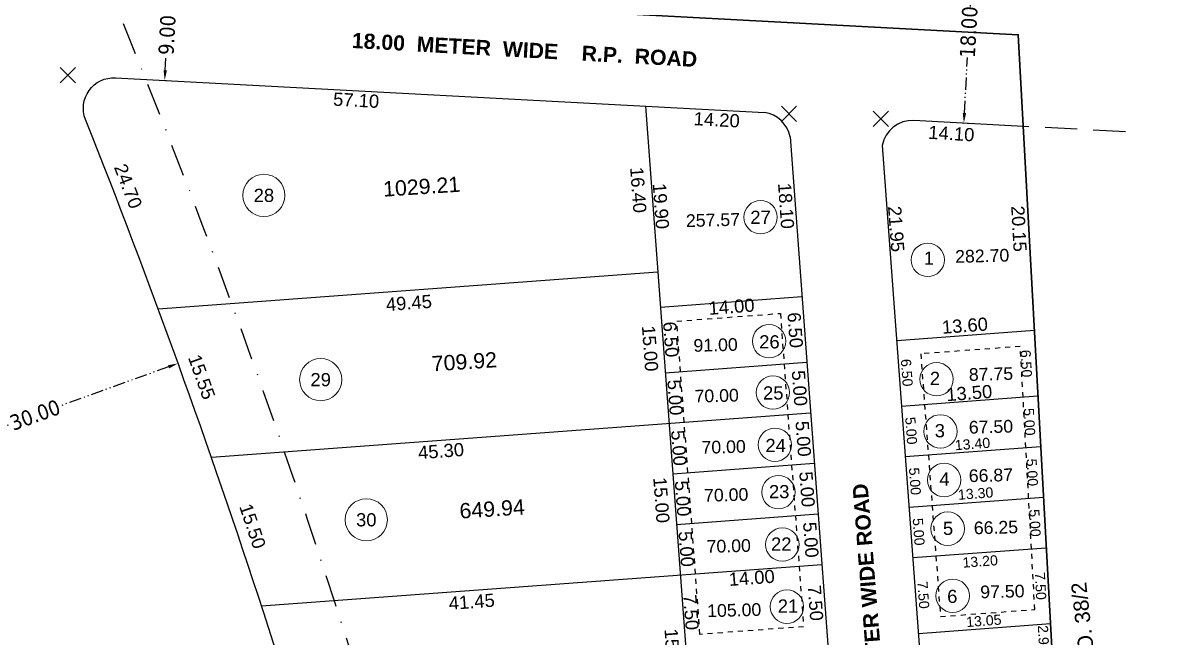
# Model space of a CAD drawing. Header units: millimetres. Extents: x 26213 to 35402, y -1028 to 2462.
# Drawn here: x 35287.1 to 35399.9, y 468.6 to 529.2 of the extents above; entities that cross this region are included whole.
import ezdxf
from ezdxf.enums import TextEntityAlignment as Align

# ---------------------------------------------------------------- set-up
doc = ezdxf.new("R2010")
doc.units = ezdxf.units.MM
doc.header["$PDMODE"] = 3
doc.header["$PDSIZE"] = 0.75
for name, pattern in [('ACAD_ISO12W100', [21, 12, -3, 0, -3, 0, -3]), ('DASH', [1, 0.5, -0.5]), ('DASHDOT2', [12.7, 6.35, -3.175, 0, -3.175]), ('DASHED2', [9.525, 6.35, -3.175])]:
    doc.linetypes.add(name, pattern=pattern)
for name, color, linetype in [('adj. gat no', 76, 'Continuous'), ('AREA', 7, 'Continuous'), ('CENTER LINE', 225, 'Continuous'), ('DIMEMSION', 7, 'Continuous'), ('NUMBRING', 162, 'Continuous'), ('POINT', 190, 'Continuous'), ('ROAD', 7, 'Continuous')]:
    doc.layers.add(name, color=color, linetype=linetype)
for name, color, linetype, lineweight in [('CIRCLE', 197, 'Continuous', 30), ('DIM', 7, 'Continuous', 25), ('LAYOUT PLAN', 7, 'Continuous', 25)]:
    doc.layers.add(name, color=color, linetype=linetype, lineweight=lineweight)
doc.styles.get("Standard").update_dxf_attribs({"font": 'arial.ttf'})
doc.styles.add('style1', font='tahoma.ttf')
doc.dimstyles.new('LAYOUT PLAN', dxfattribs={"dimtxt": 1.3, "dimasz": 1, "dimexe": 0.18, "dimexo": 0.0625, "dimgap": 0.09, "dimtad": 0, "dimrnd": 0.05, "dimzin": 0, "dimdsep": 46, "dimtxsty": 'Standard', "dimcen": 0, "dimse1": 1, "dimse2": 1, "dimsd1": 1, "dimsd2": 1, "dimadec": 0, "dimazin": 0, "dimtfac": 1, "dimtofl": 0, "dimtmove": 0, "dimatfit": 3, "dimfxl": 1, "dimtolj": 1, "dimtzin": 0, "dimarcsym": 0})
doc.dimstyles.new('n', dxfattribs={"dimtxt": 2.5, "dimasz": 0.18, "dimexe": 0.18, "dimexo": 0.0625, "dimgap": 0.09, "dimtad": 0, "dimzin": 0, "dimdsep": 46, "dimtxsty": 'style1', "dimcen": 0.09, "dimse1": 1, "dimse2": 1, "dimsd1": 1, "dimsd2": 1, "dimaunit": 1, "dimadec": 1, "dimazin": 0, "dimtfac": 1, "dimtofl": 0, "dimtmove": 0, "dimatfit": 3, "dimfxl": 1, "dimtolj": 1, "dimtzin": 0, "dimarcsym": 0})

# ---------------------------------------------------------------- blocks, each defined once
blk = doc.blocks.new('*D3861')
at = {"layer": 'Defpoints', "color": 0, "linetype": 'ACAD_ISO12W100', "ltscale": 0.1}
for p in [(35302.4, 495.62), (35302.4, 495.62), (35274.18, 485.42)]:
    blk.add_point(p, dxfattribs=at)
at = {"layer": 'DIMEMSION', "color": 0, "linetype": 'ACAD_ISO12W100', "lineweight": -2, "ltscale": 0.1}
for p, q in [((35301.46, 495.28), (35290.72, 491.4)), ((35302.42, 495.56), (35302.46, 495.45)), ((35275.13, 485.76), (35285.87, 489.64)), ((35274.16, 485.48), (35274.12, 485.59))]:
    blk.add_line(p, q, dxfattribs=at)
at = {"layer": 'DIMEMSION', "color": 0, "linetype": 'ACAD_ISO12W100', "ltscale": 0.1}
for points in [[(35301.4, 495.43), (35301.52, 495.12), (35302.4, 495.62)], [(35275.07, 485.92), (35275.18, 485.61), (35274.18, 485.42)]]:
    blk.add_solid(points, dxfattribs=at)
at = {"layer": 'DIMEMSION', "color": 0, "linetype": 'ACAD_ISO12W100', "ltscale": 0.1, "insert": (35288.29, 490.52), "char_height": 3, "attachment_point": 5, "rotation": 19.864, "style": 'style1'}
blk.add_mtext('\\A1;{\\H0.5032x;30.00}', dxfattribs=at)
blk = doc.blocks.new('*D3862')
at = {"layer": 'Defpoints', "color": 0}
for p in [(35385.78, 519.01), (35385.9, 498.84), (35386.88, 498.9)]:
    blk.add_point(p, dxfattribs=at)
at = {"layer": 'DIMEMSION', "color": 0, "insert": (35385.35, 508.9), "char_height": 1.3, "attachment_point": 5, "rotation": 273.1209}
blk.add_mtext('\\A1;20.15', dxfattribs=at)
blk = doc.blocks.new('*D3863')
at = {"layer": 'Defpoints', "color": 0}
for p in [(35386.85, 498.89), (35386.25, 492.35), (35387.23, 492.4)]:
    blk.add_point(p, dxfattribs=at)
at = {"layer": 'DIMEMSION', "color": 0, "insert": (35386.07, 495.6), "char_height": 1, "attachment_point": 5, "rotation": 273.1209}
blk.add_mtext('\\A1;6.50', dxfattribs=at)
blk = doc.blocks.new('*D3864')
at = {"layer": 'Defpoints', "color": 0}
for p in [(35387.23, 492.4), (35386.52, 487.36), (35387.51, 487.41)]:
    blk.add_point(p, dxfattribs=at)
at = {"layer": 'DIMEMSION', "color": 0, "insert": (35386.39, 489.85), "char_height": 1, "attachment_point": 5, "rotation": 273.1209}
blk.add_mtext('\\A1;5.00', dxfattribs=at)
blk = doc.blocks.new('*D3865')
at = {"layer": 'Defpoints', "color": 0}
for p in [(35387.51, 487.41), (35386.8, 482.36), (35387.78, 482.42)]:
    blk.add_point(p, dxfattribs=at)
at = {"layer": 'DIMEMSION', "color": 0, "insert": (35386.66, 484.86), "char_height": 1, "attachment_point": 5, "rotation": 273.1209}
blk.add_mtext('\\A1;5.00', dxfattribs=at)
blk = doc.blocks.new('*D3866')
at = {"layer": 'Defpoints', "color": 0}
for p in [(35387.78, 482.42), (35387.07, 477.37), (35388.05, 477.42)]:
    blk.add_point(p, dxfattribs=at)
at = {"layer": 'DIMEMSION', "color": 0, "insert": (35386.93, 479.87), "char_height": 1, "attachment_point": 5, "rotation": 273.1209}
blk.add_mtext('\\A1;5.00', dxfattribs=at)
blk = doc.blocks.new('*D3867')
at = {"layer": 'Defpoints', "color": 0}
for p in [(35388.46, 469.93), (35387.86, 466.96), (35388.62, 467)]:
    blk.add_point(p, dxfattribs=at)
at = {"layer": 'DIMEMSION', "color": 0, "insert": (35387.78, 468.42), "char_height": 1, "attachment_point": 5, "rotation": 273.1209}
blk.add_mtext('\\A1;2.95', dxfattribs=at)
blk = doc.blocks.new('*D3876')
at = {"layer": 'Defpoints', "color": 0}
for p in [(35388.4, 470.7), (35388.46, 469.93), (35375.44, 468.97)]:
    blk.add_point(p, dxfattribs=at)
at = {"layer": 'DIMEMSION', "color": 0, "insert": (35381.89, 470.21), "char_height": 1, "attachment_point": 5, "rotation": 4.2446}
blk.add_mtext('\\A1;13.05', dxfattribs=at)
blk = doc.blocks.new('*D3877')
at = {"layer": 'Defpoints', "color": 0}
for p in [(35388.05, 477.42), (35374.88, 476.45), (35388.11, 476.56)]:
    blk.add_point(p, dxfattribs=at)
at = {"layer": 'DIMEMSION', "color": 0, "insert": (35381.53, 476.07), "char_height": 1, "attachment_point": 5, "rotation": 4.2446}
blk.add_mtext('\\A1;13.20', dxfattribs=at)
blk = doc.blocks.new('*D3878')
at = {"layer": 'Defpoints', "color": 0}
for p in [(35386.81, 499.84), (35386.88, 498.9), (35373.29, 497.89)]:
    blk.add_point(p, dxfattribs=at)
at = {"layer": 'DIMEMSION', "color": 0, "insert": (35380.02, 499.34), "char_height": 1.3, "attachment_point": 5, "rotation": 4.2422}
blk.add_mtext('\\A1;13.60', dxfattribs=at)
blk = doc.blocks.new('*D3879')
at = {"layer": 'Defpoints', "color": 0}
for p in [(35387.18, 493.19), (35387.23, 492.4), (35373.77, 491.41)]:
    blk.add_point(p, dxfattribs=at)
at = {"layer": 'DIMEMSION', "color": 0, "insert": (35380.45, 492.69), "char_height": 1.3, "attachment_point": 5, "rotation": 4.2446}
blk.add_mtext('\\A1;13.50', dxfattribs=at)
blk = doc.blocks.new('*D3880')
at = {"layer": 'Defpoints', "color": 0}
for p in [(35387.45, 488.15), (35387.51, 487.41), (35374.14, 486.42)]:
    blk.add_point(p, dxfattribs=at)
at = {"layer": 'DIMEMSION', "color": 0, "insert": (35380.77, 487.66), "char_height": 1, "attachment_point": 5, "rotation": 4.2446}
blk.add_mtext('\\A1;13.40', dxfattribs=at)
blk = doc.blocks.new('*D3881')
at = {"layer": 'Defpoints', "color": 0}
for p in [(35387.72, 483.26), (35387.78, 482.42), (35374.51, 481.43)]:
    blk.add_point(p, dxfattribs=at)
at = {"layer": 'DIMEMSION', "color": 0, "insert": (35381.08, 482.77), "char_height": 1, "attachment_point": 5, "rotation": 4.2446}
blk.add_mtext('\\A1;13.30', dxfattribs=at)
blk = doc.blocks.new('*D3892')
at = {"layer": 'Defpoints', "color": 0}
for p in [(35375.44, 468.97), (35376.37, 469.04), (35375.99, 461.49)]:
    blk.add_point(p, dxfattribs=at)
at = {"layer": 'DIMEMSION', "color": 0, "insert": (35376.65, 465.3), "char_height": 1, "attachment_point": 5, "rotation": 274.2446}
blk.add_mtext('\\A1;7.50', dxfattribs=at)
blk = doc.blocks.new('*D3893')
at = {"layer": 'Defpoints', "color": 0}
for p in [(35374.88, 476.45), (35375.64, 476.5), (35375.44, 468.97)]:
    blk.add_point(p, dxfattribs=at)
at = {"layer": 'DIMEMSION', "color": 0, "insert": (35375.92, 472.76), "char_height": 1, "attachment_point": 5, "rotation": 274.2446}
blk.add_mtext('\\A1;7.50', dxfattribs=at)
blk = doc.blocks.new('*D3894')
at = {"layer": 'Defpoints', "color": 0}
for p in [(35375.27, 481.49), (35375.27, 481.49), (35374.88, 476.45)]:
    blk.add_point(p, dxfattribs=at)
at = {"layer": 'DIMEMSION', "color": 0, "insert": (35375.46, 479), "char_height": 1, "attachment_point": 5, "rotation": 274.2446}
blk.add_mtext('\\A1;5.00', dxfattribs=at)
blk = doc.blocks.new('*D3895')
at = {"layer": 'Defpoints', "color": 0}
for p in [(35374.14, 486.42), (35374.9, 486.48), (35375.27, 481.49)]:
    blk.add_point(p, dxfattribs=at)
at = {"layer": 'DIMEMSION', "color": 0, "insert": (35375.09, 483.98), "char_height": 1, "attachment_point": 5, "rotation": 274.2446}
blk.add_mtext('\\A1;5.00', dxfattribs=at)
blk = doc.blocks.new('*D3896')
at = {"layer": 'Defpoints', "color": 0}
for p in [(35373.77, 491.41), (35374.53, 491.46), (35374.14, 486.42)]:
    blk.add_point(p, dxfattribs=at)
at = {"layer": 'DIMEMSION', "color": 0, "insert": (35374.72, 488.97), "char_height": 1, "attachment_point": 5, "rotation": 274.2446}
blk.add_mtext('\\A1;5.00', dxfattribs=at)
blk = doc.blocks.new('*D3897')
at = {"layer": 'Defpoints', "color": 0}
for p in [(35373.29, 497.89), (35374.05, 497.94), (35373.77, 491.41)]:
    blk.add_point(p, dxfattribs=at)
at = {"layer": 'DIMEMSION', "color": 0, "insert": (35374.29, 494.7), "char_height": 1, "attachment_point": 5, "rotation": 274.2446}
blk.add_mtext('\\A1;6.50', dxfattribs=at)
blk = doc.blocks.new('*D3898')
at = {"layer": 'Defpoints', "color": 0}
for p in [(35371.72, 519.76), (35372.43, 519.81), (35373.29, 497.89)]:
    blk.add_point(p, dxfattribs=at)
at = {"layer": 'DIMEMSION', "color": 0, "insert": (35373.24, 508.88), "char_height": 1.3, "attachment_point": 5, "rotation": 274.2446}
blk.add_mtext('\\A1;21.95', dxfattribs=at)
blk = doc.blocks.new('*D3899')
at = {"layer": 'Defpoints', "color": 0}
for p in [(35371.72, 519.76), (35385.79, 518.93), (35385.73, 517.87)]:
    blk.add_point(p, dxfattribs=at)
at = {"layer": 'DIMEMSION', "color": 0, "insert": (35378.69, 518.29), "char_height": 1.3, "attachment_point": 5, "rotation": 356.6062}
blk.add_mtext('\\A1;14.10', dxfattribs=at)
blk = doc.blocks.new('*D3900')
at = {"layer": 'Defpoints', "color": 0}
for p in [(35348.51, 521), (35362.67, 520.24), (35362.62, 519.28)]:
    blk.add_point(p, dxfattribs=at)
at = {"layer": 'DIMEMSION', "color": 0, "insert": (35355.54, 519.65), "char_height": 1.3, "attachment_point": 5, "rotation": 356.9429}
blk.add_mtext('\\A1;14.20', dxfattribs=at)
blk = doc.blocks.new('*D3901')
at = {"layer": 'Defpoints', "color": 0}
for p in [(35364.43, 495.73), (35363.89, 490.67), (35364.8, 490.74)]:
    blk.add_point(p, dxfattribs=at)
at = {"layer": 'DIMEMSION', "color": 0, "insert": (35363.71, 493.17), "char_height": 1.3, "attachment_point": 5, "rotation": 274.2446}
blk.add_mtext('\\A1;5.00', dxfattribs=at)
blk = doc.blocks.new('*D3902')
at = {"layer": 'Defpoints', "color": 0}
for p in [(35364.8, 490.74), (35364.26, 485.69), (35365.17, 485.75)]:
    blk.add_point(p, dxfattribs=at)
at = {"layer": 'DIMEMSION', "color": 0, "insert": (35364.08, 488.18), "char_height": 1.3, "attachment_point": 5, "rotation": 274.2446}
blk.add_mtext('\\A1;5.00', dxfattribs=at)
blk = doc.blocks.new('*D3903')
at = {"layer": 'Defpoints', "color": 0}
for p in [(35365.17, 485.75), (35364.63, 480.7), (35365.54, 480.77)]:
    blk.add_point(p, dxfattribs=at)
at = {"layer": 'DIMEMSION', "color": 0, "insert": (35364.45, 483.19), "char_height": 1.3, "attachment_point": 5, "rotation": 274.2446}
blk.add_mtext('\\A1;5.00', dxfattribs=at)
blk = doc.blocks.new('*D3904')
at = {"layer": 'Defpoints', "color": 0}
for p in [(35365.54, 480.77), (35365, 475.71), (35365.91, 475.78)]:
    blk.add_point(p, dxfattribs=at)
at = {"layer": 'DIMEMSION', "color": 0, "insert": (35364.82, 478.21), "char_height": 1.3, "attachment_point": 5, "rotation": 274.2446}
blk.add_mtext('\\A1;5.00', dxfattribs=at)
blk = doc.blocks.new('*D3905')
at = {"layer": 'Defpoints', "color": 0}
for p in [(35365.91, 475.78), (35365.56, 468.23), (35366.46, 468.3)]:
    blk.add_point(p, dxfattribs=at)
at = {"layer": 'DIMEMSION', "color": 0, "insert": (35365.28, 471.97), "char_height": 1.3, "attachment_point": 5, "rotation": 274.2446}
blk.add_mtext('\\A1;7.50', dxfattribs=at)
blk = doc.blocks.new('*D3918')
at = {"layer": 'Defpoints', "color": 0}
for p in [(35352.73, 474.8), (35352.73, 474.8), (35352.5, 467.27)]:
    blk.add_point(p, dxfattribs=at)
at = {"layer": 'DIMEMSION', "color": 0, "insert": (35353, 471.06), "char_height": 1.3, "attachment_point": 5, "rotation": 274.2446}
blk.add_mtext('\\A1;7.50', dxfattribs=at)
blk = doc.blocks.new('*D3919')
at = {"layer": 'Defpoints', "color": 0}
for p in [(35352.36, 479.79), (35352.36, 479.79), (35352.73, 474.8)]:
    blk.add_point(p, dxfattribs=at)
at = {"layer": 'DIMEMSION', "color": 0, "insert": (35352.54, 477.3), "char_height": 1.3, "attachment_point": 5, "rotation": 274.2446}
blk.add_mtext('\\A1;5.00', dxfattribs=at)
blk = doc.blocks.new('*D3920')
at = {"layer": 'Defpoints', "color": 0}
for p in [(35351.21, 484.72), (35351.99, 484.78), (35352.36, 479.79)]:
    blk.add_point(p, dxfattribs=at)
at = {"layer": 'DIMEMSION', "color": 0, "insert": (35352.17, 482.28), "char_height": 1.3, "attachment_point": 5, "rotation": 274.2446}
blk.add_mtext('\\A1;5.00', dxfattribs=at)
blk = doc.blocks.new('*D3921')
at = {"layer": 'Defpoints', "color": 0}
for p in [(35350.84, 489.7), (35351.62, 489.76), (35351.21, 484.72)]:
    blk.add_point(p, dxfattribs=at)
at = {"layer": 'DIMEMSION', "color": 0, "insert": (35351.8, 487.27), "char_height": 1.3, "attachment_point": 5, "rotation": 274.2446}
blk.add_mtext('\\A1;5.00', dxfattribs=at)
blk = doc.blocks.new('*D3922')
at = {"layer": 'Defpoints', "color": 0}
for p in [(35350.47, 494.69), (35351.25, 494.75), (35350.84, 489.7)]:
    blk.add_point(p, dxfattribs=at)
at = {"layer": 'DIMEMSION', "color": 0, "insert": (35351.43, 492.25), "char_height": 1.3, "attachment_point": 5, "rotation": 274.2446}
blk.add_mtext('\\A1;5.00', dxfattribs=at)
blk = doc.blocks.new('*D3923')
at = {"layer": 'Defpoints', "color": 0}
for p in [(35350.1, 501.17), (35350.77, 501.22), (35350.47, 494.69)]:
    blk.add_point(p, dxfattribs=at)
at = {"layer": 'DIMEMSION', "color": 0, "insert": (35351.01, 497.98), "char_height": 1.3, "attachment_point": 5, "rotation": 274.2446}
blk.add_mtext('\\A1;6.50', dxfattribs=at)
blk = doc.blocks.new('*D3924')
at = {"layer": 'Defpoints', "color": 0}
for p in [(35348.51, 521), (35349.29, 521.06), (35349.99, 501.17)]:
    blk.add_point(p, dxfattribs=at)
at = {"layer": 'DIMEMSION', "color": 0, "insert": (35350.03, 511.14), "char_height": 1.3, "attachment_point": 5, "rotation": 274.2446}
blk.add_mtext('\\A1;19.90', dxfattribs=at)
blk = doc.blocks.new('*D3925')
at = {"layer": 'Defpoints', "color": 0}
for p in [(35363.98, 501.72), (35350.1, 499.68), (35364.06, 500.71)]:
    blk.add_point(p, dxfattribs=at)
at = {"layer": 'DIMEMSION', "color": 0, "insert": (35357, 501.21), "char_height": 1.3, "attachment_point": 5, "rotation": 4.2446}
blk.add_mtext('\\A1;14.00', dxfattribs=at)
blk = doc.blocks.new('*D3926')
at = {"layer": 'Defpoints', "color": 0}
for p in [(35365.91, 475.78), (35365.97, 474.97), (35351.95, 474.74)]:
    blk.add_point(p, dxfattribs=at)
at = {"layer": 'LAYOUT PLAN', "color": 0, "insert": (35358.99, 474.45), "char_height": 1.3, "attachment_point": 5, "rotation": 4.2446}
blk.add_mtext('\\A1;14.00', dxfattribs=at)
blk = doc.blocks.new('*D3942')
at = {"layer": 'Defpoints', "color": 0}
for p in [(35351.95, 474.74), (35310.63, 471.68), (35310.71, 470.56)]:
    blk.add_point(p, dxfattribs=at)
at = {"layer": 'DIMEMSION', "color": 0, "insert": (35331.37, 472.09), "char_height": 1.3, "attachment_point": 5, "rotation": 4.2446}
blk.add_mtext('\\A1;41.45', dxfattribs=at)
blk = doc.blocks.new('*D3943')
at = {"layer": 'Defpoints', "color": 0}
for p in [(35350.84, 489.7), (35350.92, 488.63), (35305.68, 486.35)]:
    blk.add_point(p, dxfattribs=at)
at = {"layer": 'DIMEMSION', "color": 0, "insert": (35328.34, 486.96), "char_height": 1.3, "attachment_point": 5, "rotation": 4.2446}
blk.add_mtext('\\A1;45.30', dxfattribs=at)
blk = doc.blocks.new('*D3944')
at = {"layer": 'Defpoints', "color": 0}
for p in [(35349.73, 504.66), (35300.43, 501), (35300.53, 499.75)]:
    blk.add_point(p, dxfattribs=at)
at = {"layer": 'DIMEMSION', "color": 0, "insert": (35325.17, 501.58), "char_height": 1.3, "attachment_point": 5, "rotation": 4.2446}
blk.add_mtext('\\A1;49.45', dxfattribs=at)
blk = doc.blocks.new('*D3945')
at = {"layer": 'Defpoints', "color": 0}
for p in [(35291.52, 524.05), (35291.47, 523.11), (35348.51, 521)]:
    blk.add_point(p, dxfattribs=at)
at = {"layer": 'DIMEMSION', "color": 0, "insert": (35319.97, 521.58), "char_height": 1.3, "attachment_point": 5, "rotation": 356.9343}
blk.add_mtext('\\A1;57.10', dxfattribs=at)
blk = doc.blocks.new('*D3946')
at = {"layer": 'Defpoints', "color": 0}
for p in [(35348.51, 521), (35348.41, 504.56), (35349.73, 504.66)]:
    blk.add_point(p, dxfattribs=at)
at = {"layer": 'DIMEMSION', "color": 0, "insert": (35347.8, 512.73), "char_height": 1.3, "attachment_point": 5, "rotation": 274.2446}
blk.add_mtext('\\A1;16.40', dxfattribs=at)
blk = doc.blocks.new('*D3947')
at = {"layer": 'Defpoints', "color": 0}
for p in [(35349.73, 504.66), (35349.52, 489.61), (35350.84, 489.7)]:
    blk.add_point(p, dxfattribs=at)
at = {"layer": 'DIMEMSION', "color": 0, "insert": (35348.96, 497.09), "char_height": 1.3, "attachment_point": 5, "rotation": 274.2446}
blk.add_mtext('\\A1;15.00', dxfattribs=at)
blk = doc.blocks.new('*D3948')
at = {"layer": 'Defpoints', "color": 0}
for p in [(35350.84, 489.7), (35350.63, 474.65), (35351.95, 474.74)]:
    blk.add_point(p, dxfattribs=at)
at = {"layer": 'DIMEMSION', "color": 0, "insert": (35350.08, 482.13), "char_height": 1.3, "attachment_point": 5, "rotation": 274.2446}
blk.add_mtext('\\A1;15.00', dxfattribs=at)
blk = doc.blocks.new('*D3949')
at = {"layer": 'Defpoints', "color": 0}
for p in [(35351.95, 474.74), (35351.74, 459.69), (35353.06, 459.79)]:
    blk.add_point(p, dxfattribs=at)
at = {"layer": 'DIMEMSION', "color": 0, "insert": (35351.19, 467.17), "char_height": 1.3, "attachment_point": 5, "rotation": 274.2446}
blk.add_mtext('\\A1;15.00', dxfattribs=at)
blk = doc.blocks.new('*D3954')
at = {"layer": 'Defpoints', "color": 0}
for p in [(35310.63, 471.68), (35311.73, 472.03), (35315.27, 456.98)]:
    blk.add_point(p, dxfattribs=at)
at = {"layer": 'DIMEMSION', "color": 0, "insert": (35314.06, 464.68), "char_height": 1.3, "attachment_point": 5, "rotation": 287.534}
blk.add_mtext('\\A1;15.40', dxfattribs=at)
blk = doc.blocks.new('*D3955')
at = {"layer": 'Defpoints', "color": 0}
for p in [(35305.68, 486.35), (35307.28, 486.89), (35310.63, 471.68)]:
    blk.add_point(p, dxfattribs=at)
at = {"layer": 'DIMEMSION', "color": 0, "insert": (35309.75, 479.55), "char_height": 1.3, "attachment_point": 5, "rotation": 288.6241}
blk.add_mtext('\\A1;15.50', dxfattribs=at)
blk = doc.blocks.new('*D3956')
at = {"layer": 'Defpoints', "color": 0}
for p in [(35300.43, 501), (35302.11, 501.6), (35305.68, 486.35)]:
    blk.add_point(p, dxfattribs=at)
at = {"layer": 'DIMEMSION', "color": 0, "insert": (35304.73, 494.28), "char_height": 1.3, "attachment_point": 5, "rotation": 289.7195}
blk.add_mtext('\\A1;15.55', dxfattribs=at)
blk = doc.blocks.new('*D3957')
at = {"layer": 'Defpoints', "color": 0}
for p in [(35293.01, 524.63), (35291.52, 524.05), (35300.43, 501)]:
    blk.add_point(p, dxfattribs=at)
at = {"layer": 'DIMEMSION', "color": 0, "insert": (35297.47, 513.1), "char_height": 1.3, "attachment_point": 5, "rotation": 291.1405}
blk.add_mtext('\\A1;24.70', dxfattribs=at)
blk = doc.blocks.new('*D3959')
at = {"layer": 'Defpoints', "color": 0}
for p in [(35361.74, 520.18), (35362.67, 520.24), (35363.95, 502.21)]:
    blk.add_point(p, dxfattribs=at)
at = {"layer": 'DIMEMSION', "color": 0, "insert": (35362.38, 511.16), "char_height": 1.3, "attachment_point": 5, "rotation": 274.0397}
blk.add_mtext('\\A1;18.10', dxfattribs=at)
blk = doc.blocks.new('*D3974')
at = {"layer": 'Defpoints', "color": 0, "linetype": 'ACAD_ISO12W100', "ltscale": 0.1}
for p in [(35301.56, 532.53), (35301.56, 532.53), (35301.08, 523.54)]:
    blk.add_point(p, dxfattribs=at)
at = {"layer": 'DIMEMSION', "color": 0, "linetype": 'ACAD_ISO12W100', "lineweight": -2, "ltscale": 0.1}
for p, q in [((35301.63, 532.52), (35301.74, 532.52)), ((35301.51, 531.53), (35301.43, 530.05)), ((35301.14, 524.54), (35301.22, 526.02)), ((35301.15, 523.54), (35301.26, 523.53))]:
    blk.add_line(p, q, dxfattribs=at)
at = {"layer": 'DIMEMSION', "color": 0, "linetype": 'ACAD_ISO12W100', "ltscale": 0.1}
for points in [[(35301.34, 531.54), (35301.68, 531.52), (35301.56, 532.53)], [(35300.97, 524.55), (35301.3, 524.53), (35301.08, 523.54)]]:
    blk.add_solid(points, dxfattribs=at)
at = {"layer": 'DIMEMSION', "color": 0, "linetype": 'ACAD_ISO12W100', "ltscale": 0.1, "insert": (35301.32, 528.03), "char_height": 3, "attachment_point": 5, "rotation": 86.9343, "style": 'style1'}
blk.add_mtext('\\A1;{\\H0.5x;9.00}', dxfattribs=at)
blk = doc.blocks.new('*D3976')
at = {"layer": 'Defpoints', "color": 0}
for p in [(35363.95, 502.21), (35363.52, 495.66), (35364.43, 495.73)]:
    blk.add_point(p, dxfattribs=at)
at = {"layer": 'DIMEMSION', "color": 0, "insert": (35363.28, 498.9), "char_height": 1.3, "attachment_point": 5, "rotation": 274.2446}
blk.add_mtext('\\A1;6.50', dxfattribs=at)
blk = doc.blocks.new('*D3977')
at = {"layer": 'Defpoints', "color": 0, "linetype": 'ACAD_ISO12W100', "ltscale": 0.1}
for p in [(35381.8, 537.28), (35379.92, 519.32), (35380.84, 519.27)]:
    blk.add_point(p, dxfattribs=at)
at = {"layer": 'DIMEMSION', "color": 0, "linetype": 'ACAD_ISO12W100', "lineweight": -2, "ltscale": 0.1}
for p, q in [((35381.74, 537.28), (35380.71, 537.34)), ((35380.83, 536.33), (35380.54, 530.83)), ((35379.98, 520.32), (35380.27, 525.81)), ((35380.78, 519.27), (35379.74, 519.33))]:
    blk.add_line(p, q, dxfattribs=at)
at = {"layer": 'DIMEMSION', "color": 0, "linetype": 'ACAD_ISO12W100', "ltscale": 0.1}
for points in [[(35380.67, 536.34), (35381, 536.32), (35380.89, 537.33)], [(35379.81, 520.33), (35380.14, 520.31), (35379.92, 519.32)]]:
    blk.add_solid(points, dxfattribs=at)
at = {"layer": 'DIMEMSION', "color": 0, "linetype": 'ACAD_ISO12W100', "ltscale": 0.1, "insert": (35380.4, 528.32), "char_height": 3, "attachment_point": 5, "rotation": 86.9343, "style": 'style1'}
blk.add_mtext('\\A1;{\\H0.5032x;18.00}', dxfattribs=at)
blk = doc.blocks.new('*D4045')
at = {"layer": 'Defpoints', "color": 0}
for p in [(35387.27, 477.38), (35388.05, 477.42), (35388.46, 469.93)]:
    blk.add_point(p, dxfattribs=at)
at = {"layer": 'DIMEMSION', "color": 0, "insert": (35387.48, 473.64), "char_height": 1, "attachment_point": 5, "rotation": 273.1209}
blk.add_mtext('\\A1;7.50', dxfattribs=at)

msp = doc.modelspace()

# ---------------------------------------------------------------- linework, layer by layer
at = {"layer": 'CENTER LINE', "color": 5, "linetype": 'DASHDOT2', "ltscale": 0.5}
msp.add_arc((34538.683, 219.698), 782.031, 4.538707, 26.507549, dxfattribs=at)
at = {"layer": 'CENTER LINE', "color": 1, "linetype": 'DASHDOT2', "ltscale": 0.5}
msp.add_arc((34538.683, 219.698), 819.031, 3.474656, 23.176283, dxfattribs=at)
at = {"layer": 'CIRCLE', "linetype": 'Continuous', "lineweight": 15}
for centre, radius in [((35310.866, 512.198), 2.08), ((35359.863, 510.046), 1.648), ((35376.356, 505.834), 1.648), ((35360.703, 497.801), 1.648), ((35316.469, 494.014), 2.08), ((35377.231, 494.048), 1.648), ((35361.079, 492.736), 1.648), ((35377.613, 488.907), 1.648), ((35361.281, 487.585), 1.648), ((35377.969, 484.108), 1.648), ((35361.629, 482.908), 1.648), ((35320.967, 480.183), 2.08), ((35378.325, 479.303), 1.648), ((35362.013, 477.734), 1.648), ((35378.817, 472.678), 1.648), ((35362.467, 471.61), 1.648)]:
    msp.add_circle(centre, radius, dxfattribs=at)
at = {"layer": 'DIM', "color": 252, "linetype": 'DASH', "lineweight": 25, "true_color": 0x939598}
msp.add_lwpolyline([(35361.815, 500.546), (35364.109, 469.631), (35353.887, 468.872), (35351.593, 499.787), (35361.815, 500.546)], close=True, dxfattribs=at)
msp.add_lwpolyline([(35377.611, 470.633), (35386.92, 471.324), (35385.487, 497.288), (35375.669, 496.552), (35377.611, 470.633)], dxfattribs=at)
at = {"layer": 'LAYOUT PLAN', "lineweight": 25}
for p, q in [((35174.469, 539.335), (35385.291, 528.044)), ((35385.291, 528.044), (35388.619, 466.998))]:
    msp.add_line(p, q, dxfattribs=at)
at = {"layer": 'LAYOUT PLAN', "ltscale": 2}
for p, q in [((35348.514, 521.001), (35355.88, 421.763)), ((35373.293, 497.888), (35386.88, 498.896)), ((35373.774, 491.406), (35387.234, 492.405)), ((35374.144, 486.42), (35387.506, 487.411)), ((35374.514, 481.433), (35387.778, 482.418)), ((35374.884, 476.447), (35388.051, 477.424)), ((35375.44, 468.968), (35388.459, 469.934))]:
    msp.add_line(p, q, dxfattribs=at)
at = {"layer": 'LAYOUT PLAN', "linetype": 'DASHED2', "ltscale": 0.5}
msp.add_line((35395.858, 518.467), (35385.783, 519.007), dxfattribs=at)
at = {"layer": 'LAYOUT PLAN'}
for p, q in [((35362.778, 517.971), (35369.619, 425.791)), ((35371.865, 517.127), (35378.595, 426.457)), ((35300.432, 501.004), (35349.727, 504.662)), ((35349.986, 501.172), (35363.948, 502.208)), ((35350.467, 494.69), (35364.429, 495.726)), ((35305.684, 486.352), (35364.799, 490.74)), ((35351.207, 484.717), (35365.169, 485.753)), ((35351.577, 479.731), (35365.539, 480.767)), ((35310.629, 471.678), (35365.909, 475.781))]:
    msp.add_line(p, q, dxfattribs=at)
at = {"layer": 'LAYOUT PLAN', "color": 1, "lineweight": 30}
msp.add_lwpolyline([(35193.979, 374.488), (35179.023, 374.069), (35178.085, 408.899), (35174.469, 539.335), (35385.291, 528.044), (35388.619, 466.998), (35395.102, 397.864), (35399.876, 305.304), (35219.072, 292.694), (35217.131, 362.705), (35194.327, 362.065), (35193.979, 374.488)], close=True, dxfattribs=at)
at = {"layer": 'LAYOUT PLAN'}
msp.add_lwpolyline([(35325.253, 421.446, 0.0318436), (35293.266, 519.698, -0.5471832), (35296.214, 523.802), (35360.248, 520.372)], format="xyb", dxfattribs=at)
at = {"layer": 'LAYOUT PLAN', "ltscale": 2}
msp.add_lwpolyline([(35385.783, 519.007), (35374.977, 519.586)], dxfattribs=at)
at = {"layer": 'LAYOUT PLAN'}
for centre, start, end in [((35359.832, 517.401), 10.95015, 82.03213), ((35374.817, 516.59), 86.93434, 169.68092)]:
    msp.add_arc(centre, 3, start, end, dxfattribs=at)
at = {"layer": 'POINT'}
for p in [(35291.519, 524.053), (35362.674, 520.244), (35371.722, 519.76)]:
    msp.add_point(p, dxfattribs=at)

# ---------------------------------------------------------------- texts
at = {"layer": 'adj. gat no', "insert": (35394.005, 449.161), "char_height": 1.5, "width": 31.5218, "attachment_point": 4, "rotation": 96.34373}
msp.add_mtext('\\pi6.6166;ADJ. GAT NO. 38/2 ', dxfattribs=at)
at = {"layer": 'AREA'}
for s, height, rotation, p in [('1029.21', 1.5096, 3.72955, (35326.428, 513.066)), ('257.57', 1.25, 1.49351, (35355.167, 509.765)), ('282.70', 1.25, 1.49351, (35381.73, 506.23)), ('91.00', 1.25, 1.49351, (35355.428, 497.438)), ('709.92', 1.5096, 3.72955, (35330.641, 495.786)), ('87.75', 1.25, 1.49351, (35382.595, 494.568)), ('70.00', 1.25, 1.49351, (35355.534, 492.43)), ('67.50', 1.25, 1.49351, (35382.592, 489.365)), ('70.00', 1.25, 1.49351, (35356.221, 487.377)), ('66.87', 1.25, 1.49351, (35382.588, 484.578)), ('70.00', 1.25, 1.49351, (35356.472, 482.643)), (' 649.94', 1.5096, 3.72955, (35333.089, 481.236)), ('66.25', 1.25, 1.49351, (35383.083, 479.427)), ('70.00', 1.25, 1.49351, (35356.723, 477.599)), ('97.50', 1.25, 1.49351, (35383.722, 473.106)), ('105.00', 1.25, 1.49351, (35357.263, 471.266))]:
    msp.add_text(s, height=height, rotation=rotation, dxfattribs=at).set_placement(p, align=Align.MIDDLE_CENTER)
at = {"layer": 'NUMBRING', "color": 7}
for s, p in [('28', (35310.866, 512.198)), ('27', (35359.863, 510.046)), ('1', (35376.476, 506.003)), ('26', (35360.739, 497.745)), ('29', (35316.469, 494.014)), ('2', (35377.069, 494.145)), ('25', (35361.117, 492.702)), ('3', (35377.55, 488.971)), ('24', (35361.354, 487.525)), ('4', (35378.008, 484.204)), ('23', (35361.701, 482.962)), ('30', (35320.967, 480.183)), ('5', (35378.361, 479.327)), ('22', (35361.907, 477.796)), ('6', (35378.778, 472.625)), ('21', (35362.57, 471.678))]:
    msp.add_text(s, height=1.3, rotation=359.96079, dxfattribs=at).set_placement(p, align=Align.MIDDLE)
at = {"layer": 'ROAD', "color": 7, "insert": (35306.086, 528.231), "char_height": 1.5, "width": 60.8164, "attachment_point": 4, "rotation": 356.8325}
msp.add_mtext('\\pi13.485;{\\fArial|b1|i0|c0|p34;18.00  METER  WIDE    R.P.  ROAD}', dxfattribs=at)
at = {"layer": 'ROAD', "insert": (35374.165, 426.804), "char_height": 1.5, "width": 88.68548, "attachment_point": 4, "rotation": 94.50165}
msp.add_mtext('\\pi31.747;{\\fArial|b1|i0|c0|p34;09.00METER WIDE ROAD}', dxfattribs=at)

# ---------------------------------------------------------------- dimensions: what is measured, and where the dimension line sits
at = {"layer": 'DIMEMSION', "linetype": 'ACAD_ISO12W100', "ltscale": 0.1}
for p1, p2, distance, text, picture, middle in [((35381.804, 537.277), (35380.84, 519.272), -0.919, '{\\H0.5032x;18.00}', '*D3977', (35380.405, 528.323)), ((35301.083, 523.541), (35301.565, 532.528), 0, '{\\H0.5x;<>}', '*D3974', (35301.324, 528.035))]:
    dim = msp.add_aligned_dim(p1=p1, p2=p2, distance=distance, text=text, dimstyle='n', override={"dimtxt": 3, "dimasz": 1, "dimse1": 0, "dimse2": 0, "dimsd1": 0, "dimsd2": 0}, dxfattribs=at)
    dim.commit()
    dim.dimension.update_dxf_attribs({"geometry": picture, "text_midpoint": middle})
at = {"layer": 'DIMEMSION'}
for p1, p2, distance, override, picture, middle in [((35300.432, 501.004), (35291.519, 524.053), -1.597, {"dimfxl": 0.1, "dimfxlon": 1}, '*D3957', (35297.465, 513.104)), ((35348.514, 521.001), (35291.519, 524.053), 0.947, {"dimfxl": 0.1, "dimfxlon": 1}, '*D3945', (35319.966, 521.581)), ((35348.514, 521.001), (35349.727, 504.662), -1.321, {"dimfxl": 0.1, "dimfxlon": 1}, '*D3946', (35347.804, 512.734)), ((35348.514, 521.001), (35362.674, 520.244), -0.971, {"dimfxl": 0.1, "dimfxlon": 1}, '*D3900', (35355.542, 519.653)), ((35363.948, 502.208), (35362.674, 520.244), 0.937, {"dimfxl": 0.1, "dimfxlon": 1}, '*D3959', (35362.376, 511.16)), ((35371.722, 519.76), (35385.788, 518.926), -1.059, {"dimfxl": 0.1, "dimfxlon": 1}, '*D3899', (35378.692, 518.286)), ((35385.783, 519.007), (35386.88, 498.896), -0.985, {"dimfxl": 0.1, "dimfxlon": 1}, '*D3862', (35385.349, 508.898)), ((35349.727, 504.662), (35300.432, 501.004), 1.258, {"dimfxl": 0.1, "dimfxlon": 1}, '*D3944', (35325.173, 501.578)), ((35350.097, 499.676), (35364.059, 500.712), 1.014, {"dimfxl": 0.1, "dimfxlon": 1}, '*D3925', (35357.003, 501.206)), ((35305.684, 486.352), (35300.432, 501.004), -1.779, {"dimfxl": 0.1, "dimfxlon": 1}, '*D3956', (35304.732, 494.278)), ((35373.293, 497.888), (35386.88, 498.896), 0.949, {"dimfxl": 0.1, "dimfxlon": 1}, '*D3878', (35380.016, 499.338)), ((35373.774, 491.406), (35387.234, 492.405), 0.792, {"dimfxl": 0.1, "dimfxlon": 1}, '*D3879', (35380.445, 492.695)), ((35305.684, 486.352), (35350.837, 489.703), -1.075, {"dimfxl": 0.1, "dimfxlon": 1}, '*D3943', (35328.34, 486.956)), ((35374.144, 486.42), (35387.506, 487.411), 0.744, {"dimtxt": 1, "dimtmove": 1, "dimfxl": 0.1, "dimfxlon": 1}, '*D3880', (35380.77, 487.657)), ((35310.6291, 471.678), (35305.6838, 486.3522), -1.6801, {"dimfxl": 0.1, "dimfxlon": 1}, '*D3955', (35309.7486, 479.5517)), ((35374.514, 481.433), (35387.778, 482.418), 0.847, {"dimtxt": 1, "dimtmove": 1, "dimfxl": 0.1, "dimfxlon": 1}, '*D3881', (35381.084, 482.77)), ((35374.884, 476.447), (35388.051, 477.424), -0.868, {"dimtxt": 1, "dimtmove": 1, "dimfxl": 0.1, "dimfxlon": 1}, '*D3877', (35381.532, 476.07)), ((35388.459, 469.934), (35388.051, 477.424), 0.778, {"dimtxt": 1, "dimtmove": 1, "dimfxl": 0.1, "dimfxlon": 1}, '*D4045', (35387.478, 473.637)), ((35375.44, 468.968), (35374.884, 476.447), -0.759, {"dimtxt": 1, "dimtmove": 1, "dimfxl": 0.1, "dimfxlon": 1}, '*D3893', (35375.919, 472.763)), ((35351.947, 474.745), (35310.629, 471.678), 1.121, {"dimfxl": 0.1, "dimfxlon": 1}, '*D3942', (35331.371, 472.093)), ((35315.273, 456.981), (35310.629, 471.678), -1.16, {"dimfxl": 0.1, "dimfxlon": 1}, '*D3954', (35314.057, 464.679)), ((35375.4395, 468.9675), (35388.4591, 469.9338), 0.7664, {"dimtxt": 1, "dimtmove": 1, "dimfxl": 0.1, "dimfxlon": 1}, '*D3876', (35381.8926, 470.215))]:
    dim = msp.add_aligned_dim(p1=p1, p2=p2, distance=distance, dimstyle='LAYOUT PLAN', override=override, dxfattribs=at)
    dim.commit()
    dim.dimension.update_dxf_attribs({"geometry": picture, "text_midpoint": middle})
for base, p1, p2, angle, override, picture, middle in [((35349.294, 521.059), (35349.986, 501.172), (35348.514, 521.001), 274.24464, {"dimfxl": 0.1, "dimfxlon": 1}, '*D3924', (35350.03, 511.144)), ((35372.427, 519.812), (35373.293, 497.888), (35371.722, 519.76), 274.24464, {"dimfxl": 0.1, "dimfxlon": 1}, '*D3898', (35373.238, 508.878)), ((35349.52, 489.606), (35349.727, 504.662), (35350.837, 489.703), 94.24464, {"dimtmove": 1, "dimfxl": 0.1, "dimfxlon": 1}, '*D3947', (35348.965, 497.085)), ((35363.523, 495.659), (35363.948, 502.208), (35364.429, 495.726), 94.24464, {"dimfxl": 0.1, "dimfxlon": 1}, '*D3976', (35363.282, 498.9)), ((35350.766, 501.221), (35350.467, 494.69), (35350.098, 501.172), 274.24464, {"dimfxl": 0.1, "dimfxlon": 1}, '*D3923', (35351.007, 497.984)), ((35386.251, 492.351), (35386.851, 498.894), (35387.234, 492.405), 93.12085, {"dimtxt": 1, "dimtmove": 1, "dimfxl": 0.1, "dimfxlon": 1}, '*D3863', (35386.074, 495.597)), ((35374.05, 497.944), (35373.774, 491.406), (35373.293, 497.888), 274.24464, {"dimtxt": 1, "dimtmove": 1, "dimfxl": 0.1, "dimfxlon": 1}, '*D3897', (35374.29, 494.703)), ((35363.893, 490.672), (35364.429, 495.726), (35364.799, 490.74), 94.24464, {"dimfxl": 0.1, "dimfxlon": 1}, '*D3901', (35363.708, 493.166)), ((35351.247, 494.748), (35350.837, 489.703), (35350.467, 494.69), 274.24464, {"dimfxl": 0.1, "dimfxlon": 1}, '*D3922', (35351.432, 492.254)), ((35386.523, 487.358), (35387.234, 492.405), (35387.506, 487.411), 93.12085, {"dimtxt": 1, "dimtmove": 1, "dimfxl": 0.1, "dimfxlon": 1}, '*D3864', (35386.387, 489.854)), ((35364.263, 485.686), (35364.799, 490.74), (35365.169, 485.753), 94.24464, {"dimfxl": 0.1, "dimfxlon": 1}, '*D3902', (35364.078, 488.179)), ((35374.531, 491.462), (35374.144, 486.42), (35373.774, 491.406), 274.24464, {"dimtxt": 1, "dimtmove": 1, "dimfxl": 0.1, "dimfxlon": 1}, '*D3896', (35374.716, 488.969)), ((35350.63, 474.647), (35350.837, 489.703), (35351.947, 474.745), 94.24464, {"dimtmove": 1, "dimfxl": 0.1, "dimfxlon": 1}, '*D3948', (35350.075, 482.126)), ((35351.617, 489.761), (35351.207, 484.717), (35350.837, 489.703), 274.24464, {"dimfxl": 0.1, "dimfxlon": 1}, '*D3921', (35351.802, 487.268)), ((35386.795, 482.364), (35387.506, 487.411), (35387.778, 482.418), 93.12085, {"dimtxt": 1, "dimtmove": 1, "dimfxl": 0.1, "dimfxlon": 1}, '*D3865', (35386.659, 484.861)), ((35374.901, 486.476), (35375.271, 481.489), (35374.144, 486.42), 274.24464, {"dimtxt": 1, "dimtmove": 1, "dimfxl": 0.1, "dimfxlon": 1}, '*D3895', (35375.086, 483.983)), ((35364.633, 480.7), (35365.169, 485.753), (35365.539, 480.767), 94.24464, {"dimfxl": 0.1, "dimfxlon": 1}, '*D3903', (35364.448, 483.193)), ((35351.987, 484.775), (35352.357, 479.789), (35351.207, 484.717), 274.24464, {"dimfxl": 0.1, "dimfxlon": 1}, '*D3920', (35352.172, 482.282)), ((35387.067, 477.371), (35387.778, 482.418), (35388.051, 477.424), 93.12085, {"dimtxt": 1, "dimtmove": 1, "dimfxl": 0.1, "dimfxlon": 1}, '*D3866', (35386.931, 479.867)), ((35365.003, 475.714), (35365.539, 480.767), (35365.909, 475.781), 94.24464, {"dimfxl": 0.1, "dimfxlon": 1}, '*D3904', (35364.818, 478.207)), ((35375.271, 481.489), (35374.884, 476.447), (35375.271, 481.489), 274.24464, {"dimtxt": 1, "dimtmove": 1, "dimfxl": 0.1, "dimfxlon": 1}, '*D3894', (35375.456, 478.996)), ((35352.357, 479.789), (35352.727, 474.802), (35352.357, 479.789), 274.24464, {"dimfxl": 0.1, "dimfxlon": 1}, '*D3919', (35352.542, 477.296)), ((35365.558, 468.234), (35365.909, 475.781), (35366.464, 468.301), 94.24464, {"dimfxl": 0.1, "dimfxlon": 1}, '*D3905', (35365.281, 471.974)), ((35351.741, 459.688), (35351.947, 474.745), (35353.058, 459.786), 94.24464, {"dimtmove": 1, "dimfxl": 0.1, "dimfxlon": 1}, '*D3949', (35351.185, 467.167)), ((35352.727, 474.802), (35352.503, 467.265), (35352.727, 474.802), 274.24464, {"dimfxl": 0.1, "dimfxlon": 1}, '*D3918', (35353.005, 471.063)), ((35376.374, 469.037), (35375.995, 461.488), (35375.44, 468.968), 274.24464, {"dimtxt": 1, "dimtmove": 1, "dimfxl": 0.1, "dimfxlon": 1}, '*D3892', (35376.651, 465.297))]:
    dim = msp.add_linear_dim(base=base, p1=p1, p2=p2, angle=angle, dimstyle='LAYOUT PLAN', override=override, dxfattribs=at)
    dim.commit()
    dim.dimension.update_dxf_attribs({"geometry": picture, "text_midpoint": middle})
at = {"layer": 'DIMEMSION', "linetype": 'ACAD_ISO12W100', "ltscale": 0.1}
dim = msp.add_linear_dim(base=(35302.4, 495.618), p1=(35274.185, 485.424), p2=(35302.4, 495.618), angle=199.86402, text='{\\H0.5032x;<>}', dimstyle='n', override={"dimtxt": 3, "dimasz": 1, "dimse1": 0, "dimse2": 0, "dimsd1": 0, "dimsd2": 0}, dxfattribs=at)
dim.commit()
dim.dimension.update_dxf_attribs({"geometry": '*D3861', "text_midpoint": (35288.292, 490.521)})
at = {"layer": 'DIMEMSION'}
dim = msp.add_linear_dim(base=(35387.859, 466.957), p1=(35388.459, 469.934), p2=(35388.619, 466.998), angle=273.12085, dimstyle='LAYOUT PLAN', override={"dimtxt": 1, "dimtmove": 1, "dimfxl": 0.1, "dimfxlon": 1}, dxfattribs=at)
dim.commit()
dim.dimension.update_dxf_attribs({"geometry": '*D3867', "text_midpoint": (35387.779, 468.425), "dimtype": 161})
at = {"layer": 'LAYOUT PLAN'}
dim = msp.add_aligned_dim(p1=(35351.947, 474.745), p2=(35365.909, 475.781), distance=-0.816, dimstyle='LAYOUT PLAN', override={"dimfxl": 0.1, "dimfxlon": 1}, dxfattribs=at)
dim.commit()
dim.dimension.update_dxf_attribs({"geometry": '*D3926', "text_midpoint": (35358.989, 474.449)})

doc.saveas('drawing.dxf')
